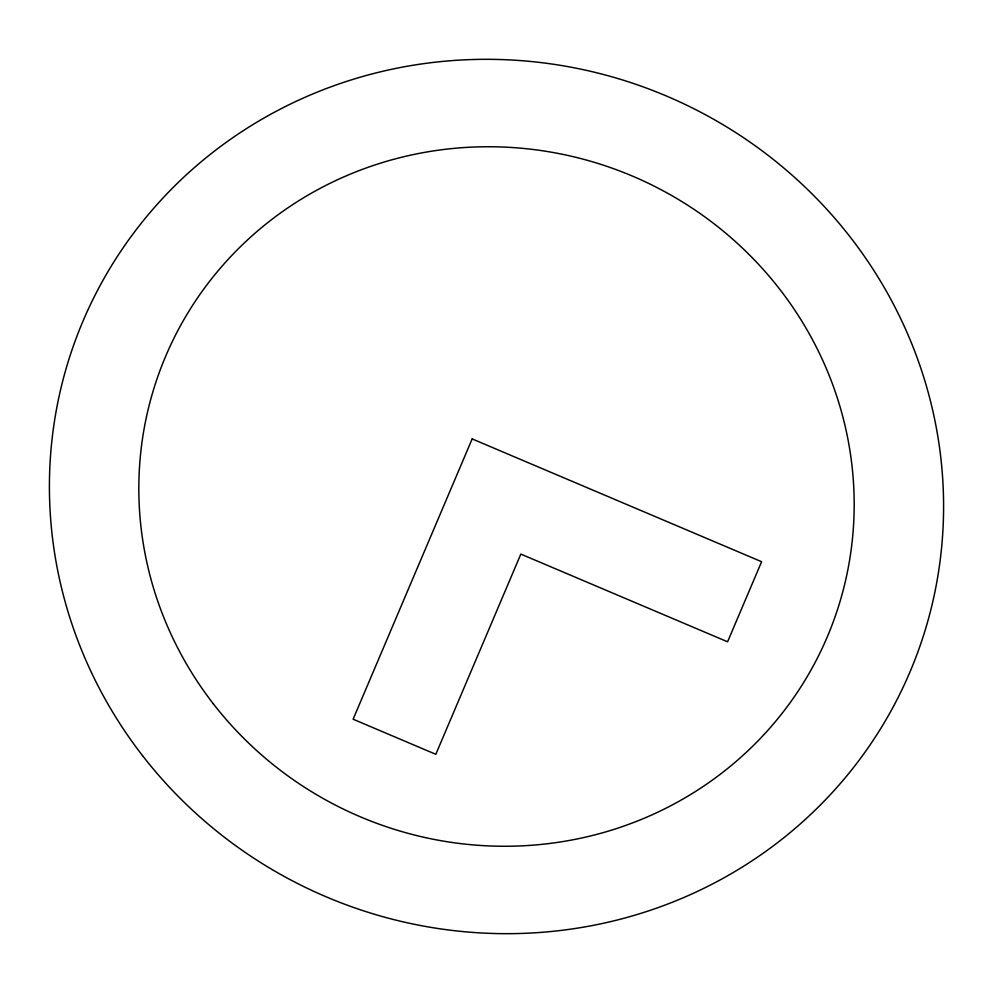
<?xml version="1.0" encoding="UTF-8"?>
<svg xmlns="http://www.w3.org/2000/svg" width="993" height="993" viewBox="0 0 993 993"><rect width="100%" height="100%" fill="white"/><g stroke="black" fill="none" stroke-linecap="round" stroke-linejoin="round"><path stroke-width="1.49" d="M472.159 438.906L353.111 719.217L435.815 754.308L520.841 554.094L727.584 641.801L761.606 561.715L472.159 438.906M142.483 755.574A449.171 435.058 22.7 0 0 909.985 671.938A449.171 435.058 22.7 0 0 437.032 61.988A449.171 435.058 22.7 0 0 142.483 755.574M213.284 703.764A359.329 348.046 22.7 0 0 827.293 636.848A359.329 348.046 22.7 0 0 448.923 148.888A359.329 348.046 22.7 0 0 213.284 703.764"/></g></svg>
